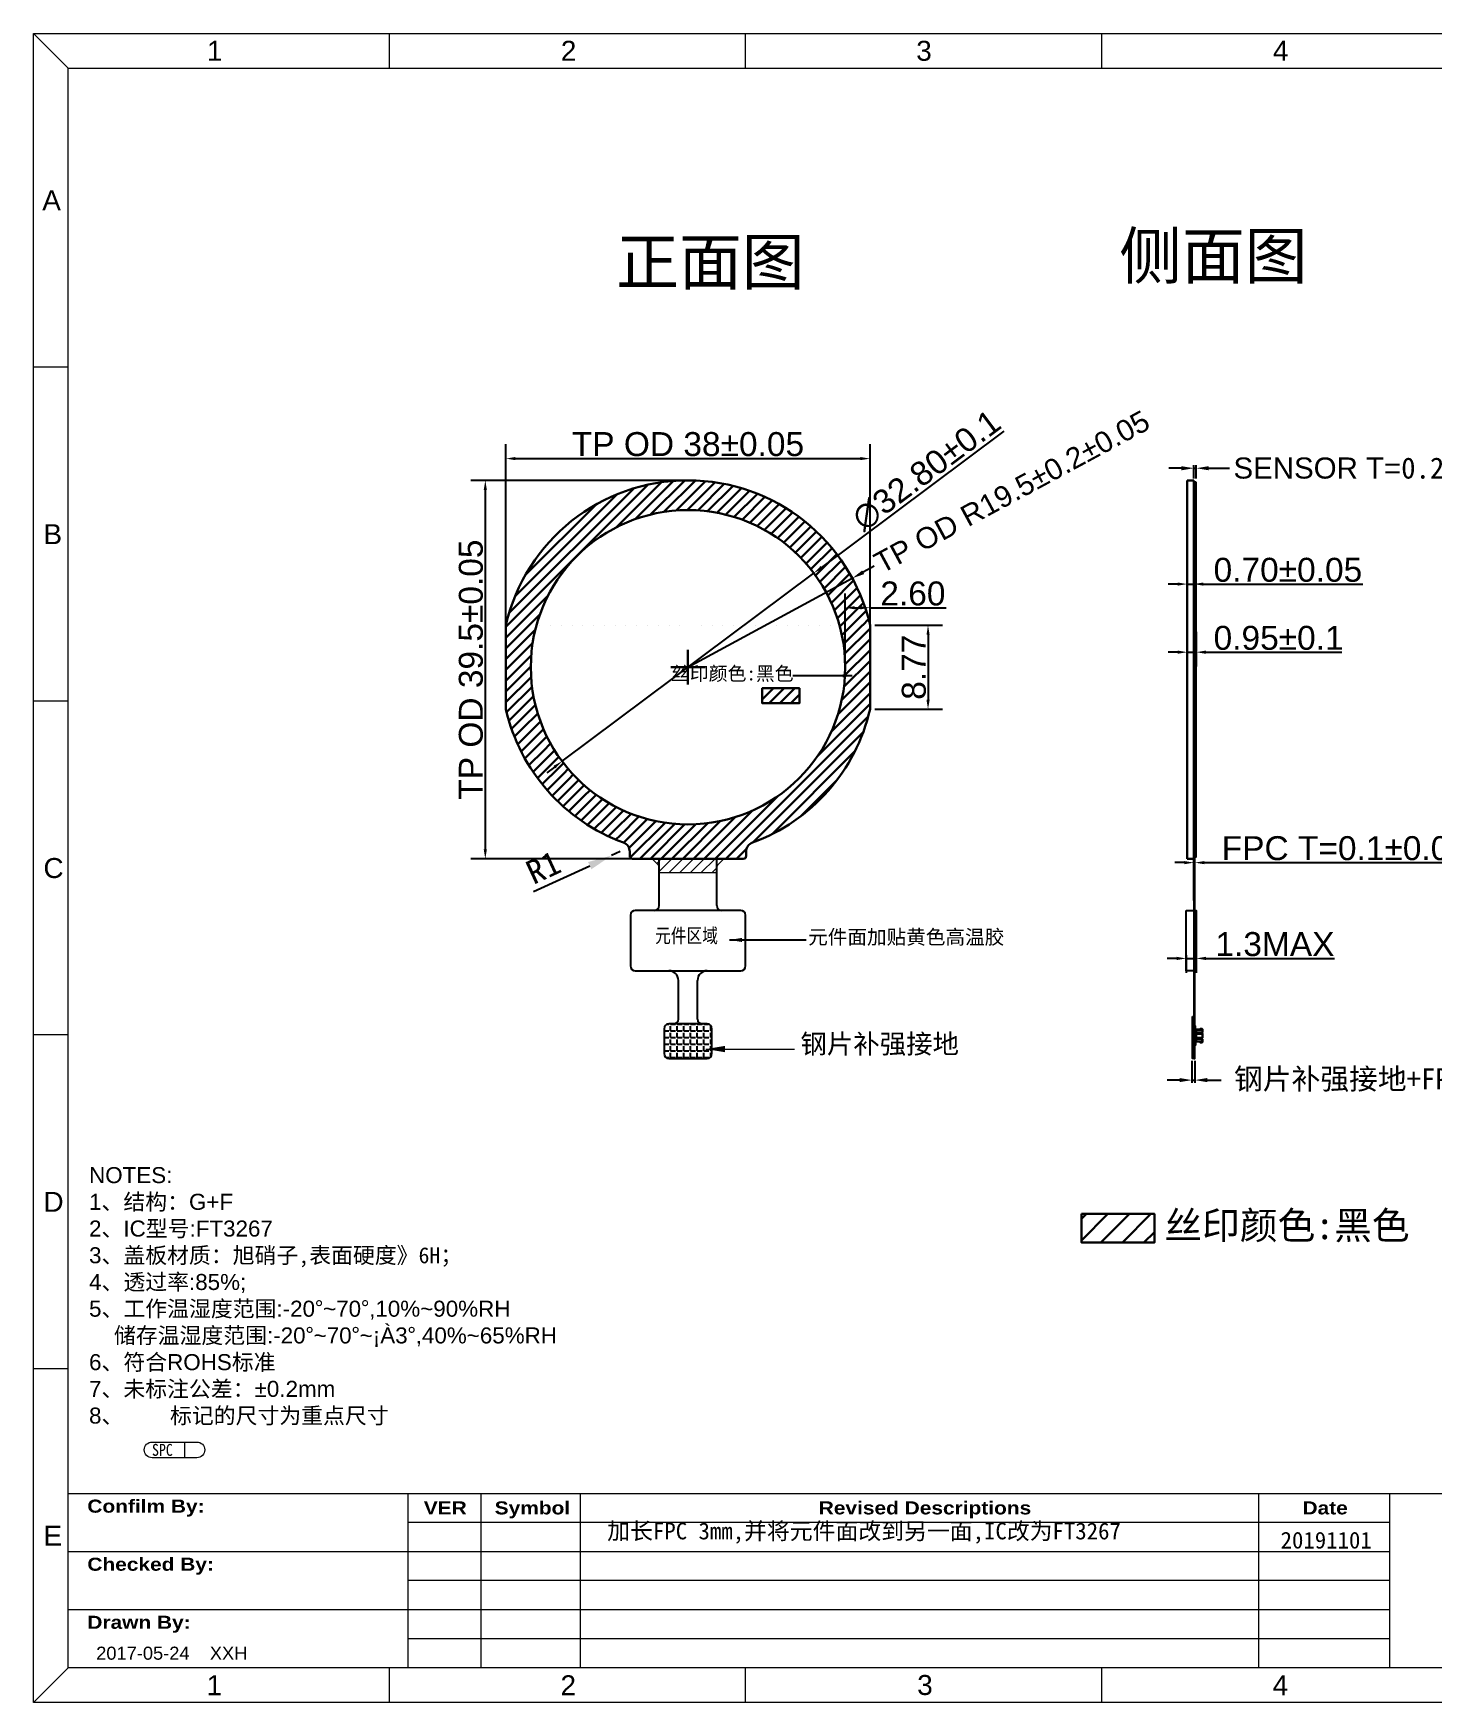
# Model space of a CAD drawing. Header units: millimetres. Extents: x 10479 to 12300, y -7464 to -7067.
# Drawn here: x 12039.9 to 12185.9, y -7463.7 to -7289.5 of the extents above; entities that cross this region are included whole.
import ezdxf
from ezdxf.enums import TextEntityAlignment as Align

# ---------------------------------------------------------------- set-up
doc = ezdxf.new("R2010")
doc.units = ezdxf.units.MM
doc.header["$PDMODE"] = 34
doc.layers.get('0').update_dxf_attribs({"lineweight": 13})
for name, color, linetype in [('02___PRT_ALL_AXES', 7, 'Continuous'), ('DIM', 4, 'Continuous'), ('FPC', 33, 'Continuous'), ('ITO', 3, 'Continuous'), ('元件区域', 2, 'Continuous'), ('补强板', 181, 'Continuous')]:
    doc.layers.add(name, color=color, linetype=linetype)
doc.layers.add('cover lens', color=6, linetype='Continuous', lineweight=30)
doc.styles.add('Arial', font='arial.ttf')
doc.styles.get("Standard").update_dxf_attribs({"font": 'simhei.ttf'})
doc.styles.add('宋体', font='')
doc.styles.add('文字-北泰', font='', dxfattribs={"width": 0.8})
doc.styles.get('宋体').set_extended_font_data('SimSun')
doc.styles.get('文字-北泰').set_extended_font_data('SimSun')
doc.dimstyles.new('ALL', dxfattribs={"dimtxt": 2.2, "dimasz": 1.3, "dimexe": 0.3, "dimexo": 0.4, "dimgap": 0.4, "dimtad": 0, "dimtoh": 1, "dimdsep": 46, "dimtxsty": 'Standard', "dimcen": 0.8, "dimadec": 0, "dimazin": 2, "dimtfac": 1, "dimtmove": 0, "dimatfit": 3, "dimfxl": 1, "dimarcsym": 0})
doc.dimstyles.new('ISO-25', dxfattribs={"dimtxt": 2.5, "dimasz": 2.5, "dimexe": 1.25, "dimexo": 0.625, "dimtad": 1, "dimdsep": 46, "dimtxsty": 'Standard', "dimcen": 2.5, "dimadec": 0, "dimazin": 0, "dimtfac": 1, "dimtmove": 0, "dimatfit": 3, "dimfxl": 1, "dimarcsym": 0})
doc.dimstyles.new('ISO-25$0', dxfattribs={"dimtxt": 2.5, "dimasz": 1, "dimexe": 1.5, "dimexo": 0.5, "dimgap": 0.2, "dimtad": 1, "dimzin": 1, "dimdsep": 46, "dimtxsty": 'Standard', "dimcen": 0.5, "dimadec": 0, "dimazin": 0, "dimtp": 1.2, "dimtm": 1.2, "dimtfac": 1, "dimtmove": 0, "dimatfit": 3, "dimfxl": 1, "dimtolj": 1, "dimarcsym": 0})
doc.dimstyles.get("Standard").update_dxf_attribs({"dimtxt": 2.5, "dimasz": 2, "dimexe": 1, "dimexo": 0, "dimgap": 0.09, "dimtad": 1, "dimzin": 1, "dimdsep": 46, "dimtxsty": '宋体', "dimcen": 0.09, "dimclrd": 256, "dimclre": 256, "dimclrt": 256, "dimadec": 0, "dimazin": 2, "dimtfac": 1, "dimtmove": 0, "dimatfit": 3, "dimfxl": 1, "dimtolj": 1, "dimtzin": 0, "dimlwd": 5, "dimlwe": 5, "dimarcsym": 0})
pattern_1 = [(45, (1887.43394, -1013.8668), (-0.56126601, 0.56126601), [])]

# ---------------------------------------------------------------- blocks, each defined once
blk = doc.blocks.new('容纳')
for p, q in [((3256.4, 1553.31), (3250.59, 1559.11)), ((3309.94, 1553.31), (3309.94, 1559.11)), ((3369.29, 1553.31), (3369.29, 1559.11)), ((3428.64, 1553.31), (3428.64, 1559.11)), ((3256.4, 1503.47), (3250.59, 1503.47)), ((3256.4, 1447.82), (3250.59, 1447.82)), ((3256.4, 1392.18), (3250.59, 1392.18)), ((3256.4, 1336.53), (3250.59, 1336.53)), ((3256.4, 1315.72), (3660.23, 1315.72)), ((3313.07, 1286.69), (3313.07, 1315.72)), ((3325.17, 1315.72), (3325.17, 1286.69)), ((3341.78, 1286.69), (3341.78, 1315.72)), ((3454.84, 1286.69), (3454.84, 1315.72)), ((3476.61, 1315.72), (3476.61, 1286.69)), ((3476.61, 1310.88), (3313.07, 1310.88)), ((3476.61, 1306.04), (3256.4, 1306.04)), ((3476.61, 1301.21), (3313.07, 1301.21)), ((3476.61, 1296.37), (3256.4, 1296.37)), ((3476.61, 1291.53), (3313.07, 1291.53)), ((3256.4, 1286.69), (3250.59, 1280.88)), ((3309.94, 1280.88), (3309.94, 1286.69)), ((3369.29, 1280.88), (3369.29, 1286.69)), ((3428.64, 1280.88), (3428.64, 1286.69))]:
    blk.add_line(p, q)
for points in [[(3250.59, 1559.11), (3666.04, 1559.11), (3666.04, 1280.88), (3250.59, 1280.88)], [(3256.4, 1553.31), (3660.23, 1553.31), (3660.23, 1286.69), (3256.4, 1286.69)]]:
    blk.add_lwpolyline(points, close=True)
at = {"style": 'Arial'}
for s, insert, char_height, width, attachment_point in [('1', (3279.51, 1557.88), 3.33, 5.9391, 1), ('2', (3338.49, 1557.88), 3.33, 5.9391, 1), ('3', (3397.72, 1557.88), 3.33, 5.9391, 1), ('4', (3457.16, 1557.88), 3.33, 5.9391, 1), ('A', (3252.07, 1532.96), 3.33, 29.9096, 1), ('B', (3252.27, 1477.31), 3.33, 29.9096, 1), ('C', (3252.27, 1421.66), 3.33, 29.9096, 1), ('D', (3252.27, 1366.02), 3.33, 29.9096, 1), ('{\\fArial Black|b0|i0|c0|p34;Confilm By:}', (3259.58, 1314.72), 2.1775, 22.9046, 1), ('{\\fArial Black|b0|i0|c0|p34;VER}', (3315.65, 1314.43), 2.1775, 22.9046, 1), ('{\\fArial Black|b0|i0|c0|p34;Symbol}', (3327.47, 1314.43), 2.1775, 22.9046, 1), ('{\\fArial Black|b0|i0|c0|p34;Revised Descriptions}', (3381.47, 1314.43), 2.1775, 50.6283, 1), ('{\\fArial Black|b0|i0|c0|p34;Date}', (3462.09, 1314.43), 2.1775, 22.9046, 1), ('E', (3252.27, 1310.37), 3.33, 29.9096, 1), ('{\\fArial Black|b0|i0|c0|p34;Checked By:}', (3259.58, 1305.04), 2.1775, 22.9046, 1), ('{\\fArial Black|b0|i0|c0|p34;Drawn By:}', (3259.58, 1295.36), 2.1775, 22.9046, 1), ('1', (3279.44, 1282.11), 3.33, 5.9391, 7), ('2', (3338.44, 1282.11), 3.33, 5.9391, 7), ('3', (3397.88, 1282.11), 3.33, 5.9391, 7), ('4', (3457.1, 1282.11), 3.33, 5.9391, 7)]:
    blk.add_mtext(s, dxfattribs=dict(at, insert=insert, char_height=char_height, width=width, attachment_point=attachment_point))
for tag, height, p in [('核准', 2.42, (3295.93, 1310.9)), ('机种編號', 3.63, (3620.01, 1308.46)), ('核准日期', 2.18, (3269.85, 1308.48)), ('审核', 2.42, (3295.93, 1301.22)), ('审核日期', 2.18, (3269.85, 1298.8)), ('客戶編號', 3.02, (3619.8, 1298.7)), ('設計', 2.42, (3295.93, 1291.55)), ('設計日期', 2.18, (3269.85, 1289.12)), ('公差', 2.42, (3625.84, 1289.45)), ('單位', 2.42, (3643.3, 1289.17)), ('頁碼', 2.42, (3654.18, 1289.42))]:
    blk.add_attdef(tag, text='', height=height, dxfattribs=at).set_placement(p, align=Align.MIDDLE)
blk = doc.blocks.new('*D13')
at = {"layer": 'Defpoints', "color": 0, "ltscale": 10}
for p in [(12161.01, -7334.9), (12161.01, -7336.37), (12161.26, -7336.37)]:
    blk.add_point(p, dxfattribs=at)
at = {"layer": 'DIM', "color": 0, "lineweight": -2, "ltscale": 10}
for p, q in [((12159.71, -7334.9), (12158.41, -7334.9)), ((12161.01, -7335.97), (12161.01, -7334.6)), ((12161.01, -7334.9), (12161.26, -7334.9)), ((12161.26, -7335.97), (12161.26, -7334.6)), ((12162.56, -7334.9), (12164.72, -7334.9))]:
    blk.add_line(p, q, dxfattribs=at)
at = {"layer": 'DIM', "color": 0, "ltscale": 10}
for points in [[(12159.71, -7334.69), (12159.71, -7335.12), (12161.01, -7334.9)], [(12162.56, -7334.69), (12162.56, -7335.12), (12161.26, -7334.9)]]:
    blk.add_solid(points, dxfattribs=at)
at = {"layer": 'DIM', "color": 0, "ltscale": 10, "insert": (12180.72, -7334.9), "char_height": 2.2, "attachment_point": 5, "style": 'Arial'}
blk.add_mtext('{\\fArial|b0|i0|c134|p34;\\C3;SENSOR T=\\fSimSun|b0|i0|c134|p34;\\C1;0.25}%%P0.05', dxfattribs=at)
blk = doc.blocks.new('*D17')
at = {"layer": 'Defpoints', "color": 0}
for p in [(12087.08, -7336.17), (12108.22, -7336.17), (12103.51, -7375.67)]:
    blk.add_point(p, dxfattribs=at)
at = {"layer": 'DIM', "color": 0, "lineweight": -2}
for p, q in [((12107.72, -7336.17), (12085.58, -7336.17)), ((12087.08, -7374.67), (12087.08, -7337.17))]:
    blk.add_line(p, q, dxfattribs=at)
at = {"layer": 'DIM', "color": 0, "linetype": 'ByBlock', "lineweight": -2}
blk.add_line((12103.01, -7375.67), (12085.58, -7375.67), dxfattribs=at)
at = {"layer": 'DIM', "color": 0}
for points in [[(12086.91, -7337.17), (12087.24, -7337.17), (12087.08, -7336.17)], [(12086.91, -7374.67), (12087.24, -7374.67), (12087.08, -7375.67)]]:
    blk.add_solid(points, dxfattribs=at)
at = {"layer": 'DIM', "color": 0, "insert": (12085.58, -7355.92), "char_height": 2.5, "attachment_point": 5, "rotation": 90, "style": 'Arial'}
blk.add_mtext('\\A1;TP OD 39.5%%P0.05', dxfattribs=at)
blk = doc.blocks.new('*D19')
at = {"layer": 'Defpoints', "color": 0, "ltscale": 10}
for p in [(12160.81, -7396.34), (12161.11, -7396.34), (12161.11, -7398.76)]:
    blk.add_point(p, dxfattribs=at)
at = {"layer": 'DIM', "color": 0, "lineweight": -2, "ltscale": 10}
for p, q in [((12160.81, -7396.74), (12160.81, -7399.06)), ((12161.11, -7396.74), (12161.11, -7399.06)), ((12159.51, -7398.76), (12158.21, -7398.76)), ((12160.81, -7398.76), (12161.11, -7398.76)), ((12162.41, -7398.76), (12163.85, -7398.76))]:
    blk.add_line(p, q, dxfattribs=at)
at = {"layer": 'DIM', "color": 0, "ltscale": 10}
for points in [[(12159.51, -7398.54), (12159.51, -7398.97), (12160.81, -7398.76)], [(12162.41, -7398.54), (12162.41, -7398.97), (12161.11, -7398.76)]]:
    blk.add_solid(points, dxfattribs=at)
at = {"layer": 'DIM', "color": 0, "ltscale": 10, "insert": (12189.92, -7398.76), "char_height": 2.2, "attachment_point": 5}
blk.add_mtext('{\\fSimSun|b0|i0|c134|p2;钢片补强接地+FPC TOTAL T=0.3±0.5}', dxfattribs=at)
blk = doc.blocks.new('*D21')
at = {"layer": 'Defpoints', "color": 0}
for p in [(12127.22, -7333.9), (12089.22, -7355.67), (12127.22, -7355.67)]:
    blk.add_point(p, dxfattribs=at)
at = {"layer": 'DIM', "color": 0, "linetype": 'ByBlock', "lineweight": -2}
blk.add_line((12089.22, -7355.17), (12089.22, -7332.4), dxfattribs=at)
at = {"layer": 'DIM', "color": 0, "lineweight": -2}
for p, q in [((12127.22, -7355.17), (12127.22, -7332.4)), ((12090.22, -7333.9), (12126.22, -7333.9))]:
    blk.add_line(p, q, dxfattribs=at)
at = {"layer": 'DIM', "color": 0}
for points in [[(12090.22, -7333.73), (12090.22, -7334.06), (12089.22, -7333.9)], [(12126.22, -7333.73), (12126.22, -7334.06), (12127.22, -7333.9)]]:
    blk.add_solid(points, dxfattribs=at)
at = {"layer": 'DIM', "color": 0, "insert": (12108.22, -7332.4), "char_height": 2.5, "attachment_point": 5, "style": 'Arial'}
blk.add_mtext('\\A1;TP OD 38%%P0.05', dxfattribs=at)
blk = doc.blocks.new('*D22')
at = {"layer": 'Defpoints', "color": 0}
for p in [(12127.22, -7351.28), (12127.22, -7360.06), (12133.27, -7360.06)]:
    blk.add_point(p, dxfattribs=at)
at = {"layer": 'DIM', "color": 0, "linetype": 'ByBlock', "lineweight": -2}
blk.add_line((12127.72, -7351.28), (12134.77, -7351.28), dxfattribs=at)
at = {"layer": 'DIM', "color": 0, "lineweight": -2}
for p, q in [((12133.27, -7352.28), (12133.27, -7359.06)), ((12127.72, -7360.06), (12134.77, -7360.06))]:
    blk.add_line(p, q, dxfattribs=at)
at = {"layer": 'DIM', "color": 0}
for points in [[(12133.11, -7352.28), (12133.44, -7352.28), (12133.27, -7351.28)], [(12133.11, -7359.06), (12133.44, -7359.06), (12133.27, -7360.06)]]:
    blk.add_solid(points, dxfattribs=at)
at = {"layer": 'DIM', "color": 0, "insert": (12131.8, -7355.67), "char_height": 2.5, "attachment_point": 5, "rotation": 90, "style": 'Arial'}
blk.add_mtext('\\A1;8.77', dxfattribs=at)
blk = doc.blocks.new('*D28')
at = {"layer": 'Defpoints', "color": 0}
for p in [(12127.22, -7349.46), (12124.62, -7355.67), (12127.22, -7356.07)]:
    blk.add_point(p, dxfattribs=at)
at = {"layer": 'DIM', "color": 0, "linetype": 'ByBlock', "lineweight": -2}
blk.add_line((12124.62, -7355.17), (12124.62, -7347.96), dxfattribs=at)
at = {"layer": 'DIM', "color": 0, "lineweight": -2}
for p, q in [((12125.62, -7349.46), (12126.22, -7349.46)), ((12127.22, -7355.57), (12127.22, -7347.96)), ((12127.22, -7349.46), (12135.15, -7349.46))]:
    blk.add_line(p, q, dxfattribs=at)
at = {"layer": 'DIM', "color": 0}
for points in [[(12125.62, -7349.3), (12125.62, -7349.63), (12124.62, -7349.46)], [(12126.22, -7349.3), (12126.22, -7349.63), (12127.22, -7349.46)]]:
    blk.add_solid(points, dxfattribs=at)
at = {"layer": 'DIM', "color": 0, "insert": (12131.69, -7347.99), "char_height": 2.5, "attachment_point": 5, "style": 'Arial'}
blk.add_mtext('\\A1;2.60', dxfattribs=at)
blk = doc.blocks.new('*D23')
at = {"layer": 'Defpoints', "color": 0, "ltscale": 10}
for p in [(12125.37, -7346.38), (12108.22, -7355.67)]:
    blk.add_point(p, dxfattribs=at)
at = {"layer": 'DIM', "color": 0, "lineweight": -2, "ltscale": 10}
for p, q in [((12127.66, -7345.14), (12126.51, -7345.76)), ((12108.22, -7355.67), (12125.37, -7346.38))]:
    blk.add_line(p, q, dxfattribs=at)
at = {"layer": 'DIM', "color": 0, "ltscale": 10}
blk.add_solid([(12126.41, -7345.57), (12126.62, -7345.95), (12125.37, -7346.38)], dxfattribs=at)
at = {"layer": 'DIM', "color": 0, "ltscale": 10, "insert": (12142.02, -7337.36), "char_height": 2.2, "attachment_point": 5, "rotation": 28.4425, "style": 'Arial'}
blk.add_mtext('TP OD R19.5±0.2%%P0.05', dxfattribs=at)
blk = doc.blocks.new('*D26')
at = {"layer": 'Defpoints', "color": 0}
for p in [(12161.11, -7376.06), (12161.01, -7380.53), (12161.11, -7380.53)]:
    blk.add_point(p, dxfattribs=at)
at = {"layer": 'DIM', "color": 0, "linetype": 'ByBlock', "lineweight": -2}
blk.add_line((12161.01, -7380.03), (12161.01, -7374.56), dxfattribs=at)
at = {"layer": 'DIM', "color": 0, "lineweight": -2}
for p, q in [((12161.11, -7380.03), (12161.11, -7374.56)), ((12160.01, -7376.06), (12159.01, -7376.06)), ((12161.01, -7376.06), (12161.11, -7376.06)), ((12162.11, -7376.06), (12189.6, -7376.06))]:
    blk.add_line(p, q, dxfattribs=at)
at = {"layer": 'DIM', "color": 0}
for points in [[(12160.01, -7375.9), (12160.01, -7376.23), (12161.01, -7376.06)], [(12162.11, -7375.9), (12162.11, -7376.23), (12161.11, -7376.06)]]:
    blk.add_solid(points, dxfattribs=at)
at = {"layer": 'DIM', "color": 0, "insert": (12176.76, -7374.57), "char_height": 2.5, "attachment_point": 5, "style": 'Arial'}
blk.add_mtext('\\A1;FPC T=0.1%%P0.05', dxfattribs=at)
blk = doc.blocks.new('*D27')
at = {"layer": 'cover lens', "color": 0, "lineweight": -2}
for p, q in [((12101.15, -7374.91), (12100.24, -7375.33)), ((12092.11, -7379.09), (12097.97, -7376.38))]:
    blk.add_line(p, q, dxfattribs=at)
at = {"layer": 'cover lens', "color": 0}
blk.add_solid([(12097.8, -7376), (12098.15, -7376.75), (12100.24, -7375.33)], dxfattribs=at)
at = {"layer": 'Defpoints', "color": 0}
for p in [(12100.24, -7375.33), (12101.15, -7374.91)]:
    blk.add_point(p, dxfattribs=at)
at = {"layer": 'cover lens', "color": 0, "insert": (12093.12, -7376.55), "char_height": 2.5, "attachment_point": 5, "rotation": 24.8015}
blk.add_mtext('{\\C1;R1}', dxfattribs=at)
blk = doc.blocks.new('A$C0BB32EA6')
at = {"layer": '02___PRT_ALL_AXES', "color": 3, "linetype": 'Continuous'}
for p, q in [((3, 12.95), (3, 17.83)), ((9, 12.95), (9, 17.83)), ((9.5, 12.45), (0.5, 12.45)), ((11.5, 12.45), (9.5, 12.45)), ((0, 11.95), (0, 6.65)), ((12, 6.65), (12, 11.95)), ((0.5, 6.15), (8, 6.15)), ((8, 6.15), (11.5, 6.15)), ((5, 1.1), (5, 5.15)), ((7, 1.1), (7, 5.15)), ((3.5, 0.1), (3.5, -2.5)), ((7.5, 0.6), (4, 0.6)), ((8, 0.6), (7.5, 0.6)), ((8.5, -2.5), (8.5, 0.1)), ((4, -3), (8, -3))]:
    blk.add_line(p, q, dxfattribs=at)
for centre, radius, start, end in [((0.5, 11.95), 0.5, 90, 180), ((2.5, 12.95), 0.5, 270, 0), ((9.5, 12.95), 0.5, 180, 270), ((11.5, 11.95), 0.5, 0, 90), ((0.5, 6.65), 0.5, 180, 270), ((4, 5.15), 1, 0, 90), ((8, 5.15), 1, 90, 180), ((11.5, 6.65), 0.5, 270, 0), ((4, 0.1), 0.5, 90, 180), ((4.5, 1.1), 0.5, 270, 0), ((7.5, 1.1), 0.5, 180, 270), ((8, 0.1), 0.5, 0, 90), ((4, -2.5), 0.5, 180, 270), ((8, -2.5), 0.5, 270, 0)]:
    blk.add_arc(centre, radius, start, end, dxfattribs=at)
at = {"layer": 'cover lens'}
for p, q in [((6, 36.03), (6, 39.63)), ((4.2, 37.83), (7.8, 37.83))]:
    blk.add_line(p, q, dxfattribs=at)
blk = doc.blocks.new('*D29')
at = {"layer": 'Defpoints', "color": 0}
for p in [(12160.31, -7351.47), (12161.26, -7351.47), (12161.26, -7354.1)]:
    blk.add_point(p, dxfattribs=at)
at = {"layer": 'DIM', "color": 0, "linetype": 'ByBlock', "lineweight": -2}
blk.add_line((12160.31, -7351.97), (12160.31, -7355.6), dxfattribs=at)
at = {"layer": 'DIM', "color": 0, "lineweight": -2}
for p, q in [((12161.26, -7351.97), (12161.26, -7355.6)), ((12159.31, -7354.1), (12158.31, -7354.1)), ((12160.31, -7354.1), (12161.26, -7354.1)), ((12162.26, -7354.1), (12176.44, -7354.1))]:
    blk.add_line(p, q, dxfattribs=at)
at = {"layer": 'DIM', "color": 0}
for points in [[(12159.31, -7353.93), (12159.31, -7354.27), (12160.31, -7354.1)], [(12162.26, -7353.93), (12162.26, -7354.27), (12161.26, -7354.1)]]:
    blk.add_solid(points, dxfattribs=at)
at = {"layer": 'DIM', "color": 0, "insert": (12169.85, -7352.62), "char_height": 2.5, "attachment_point": 5, "style": 'Arial'}
blk.add_mtext('\\A1;0.95±0.1', dxfattribs=at)
blk = doc.blocks.new('*D30')
at = {"layer": 'Defpoints', "color": 0}
for p in [(12161.01, -7346.99), (12160.31, -7347.84), (12161.01, -7347.84)]:
    blk.add_point(p, dxfattribs=at)
at = {"layer": 'DIM', "color": 0, "linetype": 'ByBlock', "lineweight": -2}
blk.add_line((12160.31, -7347.34), (12160.31, -7345.49), dxfattribs=at)
at = {"layer": 'DIM', "color": 0, "lineweight": -2}
for p, q in [((12161.01, -7347.34), (12161.01, -7345.49)), ((12159.31, -7346.99), (12158.31, -7346.99)), ((12160.31, -7346.99), (12161.01, -7346.99)), ((12162.01, -7346.99), (12178.64, -7346.99))]:
    blk.add_line(p, q, dxfattribs=at)
at = {"layer": 'DIM', "color": 0}
for points in [[(12159.31, -7346.83), (12159.31, -7347.16), (12160.31, -7346.99)], [(12162.01, -7346.83), (12162.01, -7347.16), (12161.01, -7346.99)]]:
    blk.add_solid(points, dxfattribs=at)
at = {"layer": 'DIM', "color": 0, "insert": (12170.82, -7345.52), "char_height": 2.5, "attachment_point": 5, "style": 'Arial'}
blk.add_mtext('\\A1;0.70±0.05', dxfattribs=at)
blk = doc.blocks.new('*D31')
at = {"layer": 'Defpoints', "color": 0}
for p in [(12121.36, -7345.85), (12095.09, -7365.49)]:
    blk.add_point(p, dxfattribs=at)
at = {"layer": 'DIM', "color": 0, "lineweight": -2}
for p, q in [((12141.18, -7331.03), (12122.16, -7345.25)), ((12095.09, -7365.49), (12121.36, -7345.85)), ((12094.29, -7366.09), (12093.49, -7366.69))]:
    blk.add_line(p, q, dxfattribs=at)
at = {"layer": 'DIM', "color": 0}
for points in [[(12122.06, -7345.11), (12122.26, -7345.38), (12121.36, -7345.85)], [(12094.19, -7365.95), (12094.39, -7366.22), (12095.09, -7365.49)]]:
    blk.add_solid(points, dxfattribs=at)
at = {"layer": 'DIM', "color": 0, "insert": (12133.11, -7335.13), "char_height": 2.5, "attachment_point": 5, "rotation": 36.7887, "style": 'Arial'}
blk.add_mtext('\\A1;∅32.80±0.1', dxfattribs=at)
blk = doc.blocks.new('*D33')
at = {"layer": 'Defpoints', "color": 0}
for p in [(12160.21, -7385.22), (12161.26, -7385.22), (12161.26, -7386.06)]:
    blk.add_point(p, dxfattribs=at)
at = {"layer": 'DIM', "color": 0, "lineweight": -2}
for p, q in [((12159.21, -7386.06), (12158.21, -7386.06)), ((12160.21, -7386.06), (12161.26, -7386.06)), ((12161.26, -7385.72), (12161.26, -7387.56)), ((12162.26, -7386.06), (12175.68, -7386.06))]:
    blk.add_line(p, q, dxfattribs=at)
at = {"layer": 'DIM', "color": 0, "linetype": 'ByBlock', "lineweight": -2}
blk.add_line((12160.21, -7385.72), (12160.21, -7387.56), dxfattribs=at)
at = {"layer": 'DIM', "color": 0}
for points in [[(12159.21, -7385.89), (12159.21, -7386.23), (12160.21, -7386.06)], [(12162.26, -7385.89), (12162.26, -7386.23), (12161.26, -7386.06)]]:
    blk.add_solid(points, dxfattribs=at)
at = {"layer": 'DIM', "color": 0, "insert": (12169.47, -7384.58), "char_height": 2.5, "attachment_point": 5, "style": 'Arial'}
blk.add_mtext('\\A1;1.3MAX', dxfattribs=at)

msp = doc.modelspace()

# ---------------------------------------------------------------- hatches: boundary and pattern name
h = msp.add_hatch()
h.set_pattern_fill('ANSI31', color=6, scale=0.25, style=0)
h.set_pattern_definition(pattern_1)
edge = h.paths.add_edge_path()
edge.add_line((12111.963, -7375.668), (12104.484, -7375.668))
edge.add_line((12104.484, -7375.668), (12105.076, -7376.259))
edge.add_arc((12104.723, -7376.613), 0.5, 0, 45.09082, ccw=False)
edge.add_line((12105.223, -7376.613), (12105.223, -7377.132))
edge.add_line((12105.223, -7377.132), (12111.223, -7377.132))
edge.add_line((12111.223, -7377.132), (12111.223, -7376.613))
edge.add_arc((12111.723, -7376.613), 0.5, 134.90918, 180, ccw=False)
edge.add_line((12111.37, -7376.259), (12111.963, -7375.668))
at = {"layer": 'cover lens'}
h = msp.add_hatch(dxfattribs=at)
h.set_pattern_fill('ANSI31', color=256, scale=0.25, style=0)
h.set_pattern_definition(pattern_1)
edge = h.paths.add_edge_path(flags=16)
edge.add_arc((12108.223, -7355.668), 16.4, 0, 360)
edge = h.paths.add_edge_path()
edge.add_arc((12108.223, -7355.668), 19.5, 193.00282, 251.21791, ccw=False)
edge.add_line((12089.223, -7360.056), (12089.223, -7351.281))
edge.add_arc((12108.223, -7355.668), 19.5, 13.00282, 166.99718, ccw=False)
edge.add_line((12127.223, -7351.281), (12127.223, -7360.056))
edge.add_arc((12108.223, -7355.668), 19.5, 288.78209, 346.99718, ccw=False)
edge.add_arc((12114.598, -7374.414), 0.3, 108.78209, 180)
edge.add_line((12114.298, -7374.414), (12114.298, -7375.368))
edge.add_arc((12113.998, -7375.368), 0.3, -90, 0, ccw=False)
edge.add_line((12113.998, -7375.668), (12102.448, -7375.668))
edge.add_arc((12102.448, -7375.368), 0.3, 180, 270, ccw=False)
edge.add_line((12102.148, -7375.368), (12102.148, -7374.414))
edge.add_arc((12101.848, -7374.414), 0.3, 360, 431.21791)
h = msp.add_hatch(dxfattribs=at)
h.set_pattern_fill('ANSI31', color=256, scale=0.25, style=0)
h.set_pattern_definition([(45, (1890.66845, -1018.0146), (-0.56126601, 0.56126601), [])])
h.paths.add_polyline_path([(12115.967, -7357.869), (12119.85, -7357.869), (12119.85, -7359.433), (12115.967, -7359.433)])
h = msp.add_hatch(dxfattribs=at)
h.set_pattern_fill('ANSI31', color=256, scale=0.5, style=0)
h.set_pattern_definition([(45, (-9710.7594, 4528.3946), (-1.12253202, 1.12253202), [])])
h.paths.add_polyline_path([(12149.285, -7412.731), (12156.897, -7412.731), (12156.897, -7415.712), (12149.285, -7415.712)])
at = {"layer": '补强板'}
h = msp.add_hatch(dxfattribs=at)
h.set_pattern_fill('ANGLE', color=256, scale=0.1, style=0)
h.set_pattern_definition([(0, (0, 0), (0, 0.6985), [0.508, -0.1905]), (90, (0, 0), (-0.6985, 4e-17), [0.508, -0.1905])])
h.paths.add_polyline_path([(12110.723, -7393.398, 0.4142136), (12110.223, -7392.898), (12109.723, -7392.898), (12106.223, -7392.898, 0.4142136), (12105.723, -7393.398), (12105.723, -7395.998, 0.4142136), (12106.223, -7396.498), (12110.223, -7396.498, 0.4142136), (12110.723, -7395.998)])

# ---------------------------------------------------------------- linework, layer by layer
at = {"color": 10}
msp.add_line((12055.676, -7436.528), (12055.676, -7438.166), dxfattribs=at)
at = {"color": 6}
msp.add_lwpolyline([(12111.963, -7375.668), (12111.37, -7376.259, 0.1993244), (12111.223, -7376.613), (12111.223, -7377.132), (12105.223, -7377.132), (12105.223, -7376.613, 0.1993244), (12105.076, -7376.259), (12104.484, -7375.668)], format="xyb", close=True, dxfattribs=at)
at = {"color": 10, "flags": 128}
msp.add_lwpolyline([(12056.982, -7438.166), (12052.316, -7438.166, -1), (12052.316, -7436.528), (12056.982, -7436.528, -1)], format="xyb", close=True, dxfattribs=at)
at = {"layer": 'cover lens', "lineweight": 30}
for p, q in [((12161.01, -7336.168), (12160.31, -7336.168)), ((12160.31, -7336.168), (12160.31, -7375.668)), ((12161.01, -7374.788), (12161.01, -7336.168)), ((12160.31, -7375.668), (12161.01, -7375.668))]:
    msp.add_line(p, q, dxfattribs=at)
at = {"layer": 'cover lens'}
for p, q in [((12108.223, -7357.468), (12108.223, -7353.868)), ((12106.423, -7355.668), (12110.023, -7355.668))]:
    msp.add_line(p, q, dxfattribs=at)
at = {"layer": 'cover lens', "color": 4, "linetype": 'Continuous'}
msp.add_lwpolyline([(12101.493, -7373.97, -0.2530757), (12089.223, -7360.056), (12089.223, -7351.281, -0.7953957), (12127.223, -7351.281), (12127.223, -7360.056, -0.2530757), (12114.953, -7373.97, 0.3143912), (12114.298, -7374.909), (12114.298, -7375.368, -0.4142136), (12113.998, -7375.668), (12102.448, -7375.668, -0.4142136), (12102.148, -7375.368), (12102.148, -7374.909, 0.3143912)], format="xyb", close=True, dxfattribs=at)
at = {"layer": 'cover lens'}
for points in [[(12115.967, -7357.869), (12119.85, -7357.869), (12119.85, -7359.433), (12115.967, -7359.433)], [(12149.285, -7412.731), (12156.897, -7412.731), (12156.897, -7415.712), (12149.285, -7415.712)]]:
    msp.add_lwpolyline(points, close=True, dxfattribs=at)
at = {"layer": 'cover lens', "color": 4, "linetype": 'Continuous'}
msp.add_circle((12108.223, -7355.668), 16.4, dxfattribs=at)
at = {"layer": 'FPC', "linetype": 'Continuous'}
msp.add_lwpolyline([(12161.01, -7373.218), (12161.01, -7396.52), (12161.11, -7396.52), (12161.11, -7373.218)], close=True, dxfattribs=at)
for points in [[(12112.339, -7375.495, -0.0021118), (12112.343, -7375.495)], [(12161.11, -7393.54, 0.4142136), (12161.27, -7393.7)], [(12161.27, -7394.54, 0.4142136), (12161.11, -7394.7)], [(12161.27, -7393.75), (12161.91, -7393.75, 0.4142136), (12161.96, -7393.7), (12161.96, -7393.49), (12161.88, -7393.41), (12161.88, -7393.486)], [(12161.88, -7394.755), (12161.88, -7394.83), (12161.96, -7394.75), (12161.96, -7394.54, 0.4142136), (12161.91, -7394.49), (12161.27, -7394.49)], [(12161.82, -7394.49), (12161.82, -7394.34), (12161.91, -7394.34, 0.4142136), (12161.96, -7394.29), (12161.96, -7393.95, 0.4142136), (12161.91, -7393.9), (12161.82, -7393.9), (12161.82, -7393.75)]]:
    msp.add_lwpolyline(points, format="xyb", dxfattribs=at)
for points in [[(12161.01, -7392.12), (12161.01, -7396.52)], [(12161.33, -7393.48), (12161.33, -7393.54), (12161.17, -7393.54), (12161.17, -7393.12), (12161.11, -7393.12)], [(12161.11, -7393.39), (12161.17, -7393.39)], [(12161.33, -7394.76), (12161.33, -7394.7), (12161.17, -7394.7), (12161.17, -7395.12), (12161.11, -7395.12)], [(12161.17, -7394.85), (12161.11, -7394.85)], [(12161.13, -7393.617), (12161.13, -7394.624)], [(12161.68, -7393.48), (12161.17, -7393.48)], [(12161.68, -7394.76), (12161.17, -7394.76)], [(12161.22, -7394.55), (12161.22, -7393.691)], [(12161.27, -7394.7), (12161.27, -7393.54)], [(12161.86, -7393.56), (12161.27, -7393.56)], [(12161.27, -7393.94), (12161.89, -7393.94)], [(12161.27, -7394.3), (12161.89, -7394.3)], [(12161.27, -7394.68), (12161.86, -7394.68)], [(12161.88, -7393.41), (12161.68, -7393.41), (12161.68, -7393.52), (12161.33, -7393.52)], [(12161.33, -7394.72), (12161.68, -7394.72), (12161.68, -7394.83), (12161.88, -7394.83)], [(12161.96, -7393.511), (12161.935, -7393.502), (12161.908, -7393.493), (12161.88, -7393.486), (12161.869, -7393.51), (12161.862, -7393.535), (12161.86, -7393.56), (12161.86, -7393.75)], [(12161.96, -7394.729), (12161.935, -7394.739), (12161.909, -7394.747), (12161.88, -7394.755), (12161.869, -7394.731), (12161.862, -7394.705), (12161.86, -7394.68), (12161.86, -7394.49)], [(12161.865, -7393.9), (12161.89, -7393.94), (12161.89, -7394.3), (12161.865, -7394.34)], [(12161.89, -7393.75), (12161.89, -7393.9)], [(12161.89, -7394.49), (12161.89, -7394.34)]]:
    msp.add_lwpolyline(points, dxfattribs=at)
at = {"layer": 'ITO'}
msp.add_lwpolyline([(12161.26, -7336.368), (12161.01, -7336.368), (12161.01, -7375.468), (12161.26, -7375.468)], close=True, dxfattribs=at)
at = {"layer": '元件区域'}
msp.add_lwpolyline([(12160.211, -7381.046), (12161.011, -7381.046), (12161.011, -7387.346), (12160.211, -7387.346)], close=True, dxfattribs=at)
at = {"layer": '补强板'}
for points in [[(12161.111, -7381.046), (12161.261, -7381.046), (12161.261, -7387.346), (12161.111, -7387.346)], [(12160.86, -7392.12), (12161.01, -7392.12), (12161.01, -7396.52), (12160.86, -7396.52)]]:
    msp.add_lwpolyline(points, close=True, dxfattribs=at)

# ---------------------------------------------------------------- block references
ref = msp.add_blockref('容纳', (10004.72, -8265.688), dxfattribs=dict(xscale=0.6261023999918507, yscale=0.6261023999919644, zscale=0.6261024))
ref.add_attrib('設計日期', '         2017-05-24    XXH', dxfattribs={"height": 1.36332, "style": 'Arial'}).set_placement((12051.982, -7458.566), align=Align.MIDDLE)
at = {"layer": 'cover lens'}
msp.add_blockref('A$C0BB32EA6', (12102.223, -7393.498), dxfattribs=at)

# ---------------------------------------------------------------- texts
at = {"width": 0.85}
msp.add_text('SPC', height=1.2482, dxfattribs=at).set_placement((12052.299, -7437.971))
at = {"char_height": 4.8, "attachment_point": 1, "style": '宋体'}
for s, insert in [('正面图', (12100.737, -7310.961, -14.224)), ('侧面图', (12153.214, -7310.333, -14.224))]:
    msp.add_mtext_dynamic_manual_height_columns(s, width=36.36468, gutter_width=12.5, heights=[0], dxfattribs=dict(at, insert=insert)).dxf.set("width", 21.81881)
at = {"color": 1, "attachment_point": 1}
for s, insert, char_height, width in [('加长FPC 3mm,并将元件面改到另一面,IC改为FT3267', (12099.795, -7444.941), 1.74813, 60.1504), ('20191101', (12170.059, -7445.896), 1.7481, 2.16005)]:
    msp.add_mtext(s, dxfattribs=dict(at, insert=insert, char_height=char_height, width=width))
at = {"layer": 'DIM', "attachment_point": 3}
for s, insert, char_height, width in [('{\\fSimSun|b0|i0|c134|p54;丝印颜色:黑色}', (12119.244, -7355.607), 1.4436, 28.13484), ('{\\fSimSun|b0|i0|c134|p54;钢片补强接地}', (12136.502, -7393.966), 2.02104, 39.38878), ('{\\fSimSun|b0|i0|c134|p54;丝印颜色:黑色}', (12183.519, -7412.475), 2.8872, 56.26968)]:
    msp.add_mtext(s, dxfattribs=dict(at, insert=insert, char_height=char_height, width=width))
at = {"layer": 'DIM', "lineweight": 20, "insert": (12120.767, -7383.075), "char_height": 1.5, "width": 24.28729, "attachment_point": 1, "style": '宋体'}
msp.add_mtext('元件面加贴黄色高温胶', dxfattribs=at)
at = {"layer": 'DIM', "color": 4, "insert": (12045.731, -7405.048), "char_height": 1.672704, "width": 78.95888, "attachment_point": 1, "style": '宋体'}
msp.add_mtext('{\\fArial|b0|i0|c129|p34;\\P\\fArial|b0|i0|c0|p34;NOTES:\\fArial|b0|i0|c129|p34;\\P\\fArial|b0|i0|c0|p34;1}、结构：{\\fArial|b0|i0|c161|p34;G+F\\P\\C1;2\\fSimSun|b0|i0|c134|p2;、\\fArial|b0|i0|c161|p34;IC\\fSimSun|b0|i0|c134|p2;型号\\fArial|b0|i0|c161|p34;:\\fArial|b0|i0|c186|p34;FT3267\\fArial|b0|i0|c0|p34;\\P\\C4;3}、盖板材质：旭硝子,表面硬度》6H；\\P{\\fArial|b0|i0|c0|p34;4}、透过率{\\fArial|b0|i0|c0|p34;:85%;\\fArial|b0|i0|c129|p34; }\\P{\\fArial|b0|i0|c0|p34;5}、工作温湿度范围{\\fArial|b0|i0|c0|p34;:-20}°{\\fArial|b0|i0|c0|p34;~70}°{\\fArial|b0|i0|c0|p34;,10%~90%RH\\fArial|b0|i0|c129|p34;\\P   \\fArial|b0|i0|c0|p34; }储存温湿度范围{\\fArial|b0|i0|c0|p34;:-20}°{\\fArial|b0|i0|c0|p34;~70}°{\\fArial|b0|i0|c0|p34;~¡À3}°{\\fArial|b0|i0|c0|p34;,40%~65%RH\\fArial|b0|i0|c129|p34;\\P\\fArial|b0|i0|c0|p34;6}、符合{\\fArial|b0|i0|c0|p34;ROHS}标准{\\fArial|b0|i0|c129|p34;\\P\\fArial|b0|i0|c0|p34;7}、未标注公差：{\\fArial|b0|i0|c0|p34;%%P0.2mm\\P8}、{\\fGulim|b0|i0|c134|p34;        }标记的尺寸为重点尺寸', dxfattribs=at)
at = {"layer": '元件区域', "ltscale": 10, "insert": (12104.8, -7382.926), "char_height": 1.5, "width": 23.02422, "attachment_point": 1, "style": '文字-北泰'}
msp.add_mtext('元件区域', dxfattribs=at)

# ---------------------------------------------------------------- dimensions: what is measured, and where the dimension line sits
at = {"layer": 'cover lens'}
dim = msp.add_radius_dim(center=(12101.148, -7374.909), mpoint=(12100.24, -7375.328), text='{\\C1;<>}', dimstyle='ISO-25', override={"dimfxl": 1.25, "dimarcsym": 1}, dxfattribs=at)
dim.commit()
dim.dimension.update_dxf_attribs({"geometry": '*D27', "text_midpoint": (12093.117, -7376.554)})
at = {"layer": 'DIM'}
for base, p1, p2, text, picture, middle in [((12127.223, -7333.898), (12089.223, -7355.668), (12127.223, -7355.668), 'TP OD 38%%P0.05', '*D21', (12108.223, -7333.898)), ((12161.11, -7376.062), (12161.01, -7380.534), (12161.11, -7380.534), 'FPC T=0.1%%P0.05', '*D26', (12176.76, -7376.062))]:
    dim = msp.add_linear_dim(base=base, p1=p1, p2=p2, text=text, dimstyle='ISO-25$0', override={"dimtxsty": 'Arial', "dimfxl": 1.25, "dimarcsym": 1}, dxfattribs=at)
    dim.commit()
    dim.dimension.update_dxf_attribs({"geometry": picture, "text_midpoint": middle, "dimtype": 160})
dim = msp.add_diameter_dim_2p(p1=(12095.089, -7365.489), p2=(12121.357, -7345.847), dimstyle='ISO-25', override={"dimasz": 1, "dimexe": 1.5, "dimexo": 0.5, "dimgap": 0.2, "dimzin": 1, "dimtxsty": 'Arial', "dimcen": 0.5, "dimtol": 1, "dimtp": 0.1, "dimtm": 0.1, "dimfxl": 1.25, "dimtolj": 1, "dimarcsym": 1}, dxfattribs=at)
dim.commit()
dim.dimension.update_dxf_attribs({"geometry": '*D31', "text_midpoint": (12134.032, -7336.369), "dimtype": 163})
at = {"layer": 'DIM', "ltscale": 10}
dim = msp.add_radius_dim(center=(12108.223, -7355.668), mpoint=(12125.369, -7346.381), text='TP OD <>%%P0.05', dimstyle='ALL', override={"dimtoh": 0, "dimtxsty": 'Arial', "dimtol": 1, "dimtp": 0.2, "dimtm": 0.2}, dxfattribs=at)
dim.commit()
dim.dimension.update_dxf_attribs({"geometry": '*D23', "text_midpoint": (12142.023, -7337.36)})
for base, p1, p2, text, override, picture, middle in [((12161.01, -7334.904), (12161.26, -7336.368), (12161.01, -7336.368), '{\\fArial|b0|i0|c134|p34;\\C3;SENSOR T=\\fSimSun|b0|i0|c134|p34;\\C1;0.25}%%P0.05', {"dimtoh": 0, "dimtxsty": 'Arial', "dimtol": 1, "dimtp": 0.2, "dimtm": 0.2}, '*D13', (12180.718, -7334.904)), ((12161.11, -7398.757), (12160.81, -7396.337), (12161.11, -7396.337), '{\\fSimSun|b0|i0|c134|p2;钢片补强接地+FPC TOTAL T=<>}', {"dimtoh": 0, "dimtol": 1, "dimtp": 0.5, "dimtm": 0.5}, '*D19', (12189.92, -7398.757))]:
    dim = msp.add_linear_dim(base=base, p1=p1, p2=p2, text=text, dimstyle='ALL', override=override, dxfattribs=at)
    dim.commit()
    dim.dimension.update_dxf_attribs({"geometry": picture, "text_midpoint": middle, "dimtype": 160})
at = {"layer": 'DIM'}
dim = msp.add_linear_dim(base=(12087.075, -7336.168), p1=(12103.509, -7375.668), p2=(12108.223, -7336.168), angle=90, text='TP OD 39.5%%P0.05', dimstyle='ISO-25$0', override={"dimtxsty": 'Arial', "dimfxl": 1.25, "dimarcsym": 1}, dxfattribs=at)
dim.commit()
dim.dimension.update_dxf_attribs({"geometry": '*D17', "text_midpoint": (12087.075, -7355.918), "dimtype": 160})
for base, p1, p2, override, picture, middle in [((12161.01, -7346.993), (12160.31, -7347.841), (12161.01, -7347.841), {"dimgap": 0.2, "dimtxsty": 'Arial', "dimtol": 1, "dimlim": 0, "dimtp": 0.05, "dimtm": 0.05, "dimfxl": 1.25, "dimarcsym": 1}, '*D30', (12170.824, -7345.517)), ((12127.223, -7349.464), (12124.623, -7355.668), (12127.223, -7356.068), {"dimtxsty": 'Arial', "dimfxl": 1.25, "dimarcsym": 1}, '*D28', (12131.687, -7347.988)), ((12161.26, -7354.1), (12160.31, -7351.473), (12161.26, -7351.473), {"dimgap": 0.2, "dimtxsty": 'Arial', "dimtol": 1, "dimlim": 0, "dimtp": 0.1, "dimtm": 0.1, "dimfxl": 1.25, "dimarcsym": 1}, '*D29', (12169.852, -7352.624))]:
    dim = msp.add_linear_dim(base=base, p1=p1, p2=p2, dimstyle='ISO-25$0', override=override, dxfattribs=at)
    dim.commit()
    dim.dimension.update_dxf_attribs({"geometry": picture, "text_midpoint": middle})
dim = msp.add_linear_dim(base=(12133.27171, -7360.05557), p1=(12127.2232, -7351.2806), p2=(12127.2232, -7360.05557), angle=90, dimstyle='ISO-25$0', override={"dimtxsty": 'Arial', "dimfxl": 1.25, "dimarcsym": 1}, dxfattribs=at)
dim.commit()
dim.dimension.update_dxf_attribs({"geometry": '*D22', "text_midpoint": (12133.27171, -7355.66808), "dimtype": 160})
dim = msp.add_linear_dim(base=(12161.261, -7386.06), p1=(12160.211, -7385.225), p2=(12161.261, -7385.225), text='1.3MAX', dimstyle='ISO-25$0', override={"dimtxsty": 'Arial', "dimfxl": 1.25, "dimarcsym": 1}, dxfattribs=at)
dim.commit()
dim.dimension.update_dxf_attribs({"geometry": '*D33', "text_midpoint": (12169.472, -7384.583)})

# ---------------------------------------------------------------- leaders
for points, dimstyle, override in [([(12125.349, -7356.572), (12119.162, -7356.572)], 'ISO-25', {"dimtxt": 2.5, "dimasz": 1, "dimexe": 1.5, "dimexo": 0.5, "dimgap": 0.2, "dimtad": 1, "dimzin": 1, "dimcen": 0.5, "dimtp": 1.2, "dimtm": 1.2, "dimfxl": 1.25, "dimtolj": 1, "dimarcsym": 1}), ([(12110.085, -7395.517), (12119.346, -7395.517)], 'Standard', {"dimgap": 0.09, "dimtad": 0, "dimfxl": 0.8, "dimarcsym": 1})]:
    msp.add_leader(points, dimstyle=dimstyle, override=override, dxfattribs=at)
at = {"layer": 'DIM', "ltscale": 10}
msp.add_leader([(12112.56, -7384.131), (12120.557, -7384.131)], dimstyle='ALL', override={"dimtoh": 0, "dimtol": 1, "dimtp": 0.3, "dimtm": 0.3}, dxfattribs=at)

doc.saveas('drawing.dxf')
